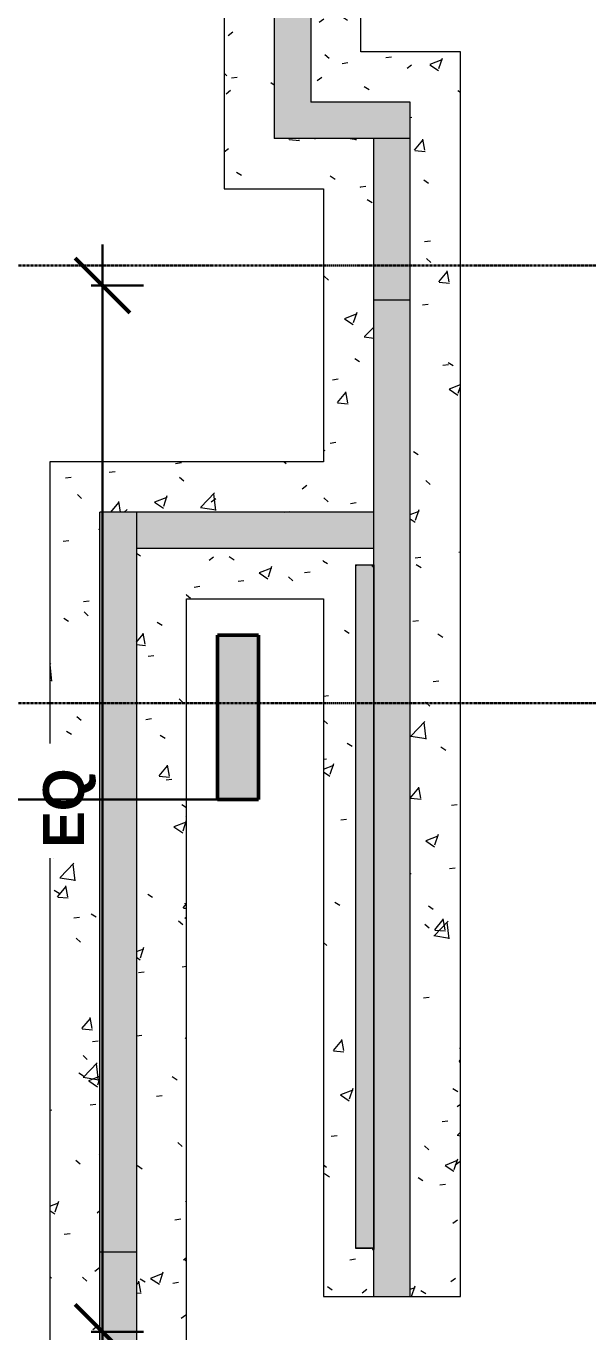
# Model space of a CAD drawing. Header units: inches. Extents: x -4126 to 627, y 9773 to 12338.
# Drawn here: x -3959.5 to -3836.4, y 11049.4 to 11335.6 of the extents above; entities that cross this region are included whole.
import ezdxf

# ---------------------------------------------------------------- set-up
doc = ezdxf.new("R2010")
doc.units = ezdxf.units.IN
doc.header["$MEASUREMENT"] = 0
doc.linetypes.add('Grid Line 1_2_', pattern=[0.875, 0.5, -0.125, 0.125, -0.125])
for name, color, linetype, lineweight in [('A-ANNO-DIMS', 211, 'Continuous', 9), ('A-ANNO-DIMS-96', 211, 'Continuous', 9), ('A-WALL', 113, 'Continuous', 13), ('G-ANNO-SYMB', 111, 'Continuous', 30), ('S-BEAM', 12, 'Continuous', 9), ('S-FNDN', 32, 'Continuous', 13), ('S-GRID', 1, 'Continuous', 9)]:
    doc.layers.add(name, color=color, linetype=linetype, lineweight=lineweight)
doc.styles.add('Century Gothic_B', font='', dxfattribs={"height": 9})
doc.styles.get('Century Gothic_B').set_extended_font_data('Century Gothic', bold=True)
doc.dimstyles.new('OD__1_4__Tol__', dxfattribs={"dimscale": 12, "dimtxt": 9.397514, "dimasz": 1, "dimexe": 0.75, "dimexo": 0.5, "dimgap": 0.125, "dimtad": 1, "dimrnd": 0.25, "dimzin": 1, "dimdsep": 46, "dimlunit": 4, "dimtxsty": 'Century Gothic_B', "dimblk1": 'OBLIQUE', "dimblk2": 'OBLIQUE', "dimsah": 1, "dimcen": 0.09, "dimdle": 0.75, "dimazin": 0, "dimtfac": 1, "dimtdec": 4, "dimtix": 1, "dimtmove": 0, "dimatfit": 3, "dimfxl": 1, "dimtvp": 1, "dimtfill": 1, "dimfrac": 2, "dimtolj": 1, "dimtzin": 0, "dimlwd": 30, "dimlwe": 30, "dimarcsym": 2})
pattern_1 = [(50, (0, 0), (27.5427, -2.40992), [2.88, -31.68]), (355, (0, 0), (-5.327844, 28.884266), [2.304, -25.344]), (100.451, (2.295, -0.2), (22.215316, 26.47393), [2.448, -26.924]), (46.184, (0, 7.68), (40.98187, -6.35642), [4.32, -47.52]), (96.636, (3.415, 7.15), (35.89075, 37.40619), [3.671, -40.386]), (351.184, (0, 7.68), (35.89097, 37.40622), [3.456, -38.016]), (21, (3.84, 5.76), (22.921036, -15.46073), [2.88, -31.68]), (326, (3.84, 5.76), (9.34353, 27.84574), [2.304, -25.344]), (71.451, (5.75, 4.472), (32.26477, 12.38442), [2.448, -26.924]), (37.5, (0, 0), (0.466855, 12.782707), [1.267, -23.77, 1.267, -24.461, -25.44]), (37.5, (0, 0), (0.466855, 12.782707), [-50.765, 1.267, -24.173]), (7.5, (0, 0), (10.10159, 15.14509), [1.267, -13.402, 1.267, -23.194, -9.696]), (7.5, (0, 0), (10.10159, 15.14509), [-39.13, 1.267, -8.429]), (327.5, (-8.563, 0), (20.499161, -0.86578), [1.267, -8.333, 1.267, -28.685, -39.744]), (327.5, (-8.563, 0), (20.499161, -0.86578), [-39.552, 1.267, -38.477]), (317.5, (-12.403, 0), (22.39478, 3.844288), [1.267, -11.213, 1.267, -18.624, -28.224]), (317.5, (-12.403, 0), (22.39478, 3.844288), [-32.371, 1.267, -26.957])]

# ---------------------------------------------------------------- blocks, each defined once
blk = doc.blocks.new('L-Angle - GALV_ ANGLE - T_B_D_-1693364-FRAMING PLAN - 1ST FLOOR')
at = {"layer": 'S-BEAM', "transparency": 33554483}
for points in [[(-3887.07, 11067.75), (-3887.07, 11217.5), (-3887.32, 11217.5), (-3887.32, 11067.77), (-3887.25, 11067.76)], [(-3883.82, 11067.75), (-3883.82, 11217.5), (-3887.07, 11217.5), (-3887.07, 11067.75)], [(-3883.57, 11067.73), (-3883.57, 11217.48), (-3883.82, 11217.5), (-3883.82, 11067.75), (-3883.65, 11067.74)], [(-3883.32, 11217.19), (-3883.32, 11217.52), (-3883.57, 11217.48), (-3883.57, 11217.21), (-3883.4, 11217.2)], [(-3883.32, 11067.44), (-3883.32, 11217.19), (-3883.57, 11217.19), (-3883.57, 11067.46), (-3883.5, 11067.45)]]:
    blk.add_hatch(color=256, dxfattribs=at).paths.add_polyline_path(points, flags=0)
at = {"layer": 'S-BEAM'}
for p, q in [((-3887.32, 11217.52), (-3883.32, 11217.52)), ((-3887.32, 11217.52), (-3887.32, 11067.77)), ((-3883.82, 11217.5), (-3887.07, 11217.5)), ((-3883.57, 11217.21), (-3883.57, 11217.48)), ((-3883.32, 11217.52), (-3883.32, 11217.19)), ((-3883.32, 11067.77), (-3883.32, 11217.52)), ((-3883.32, 11217.19), (-3883.32, 11067.44)), ((-3887.25, 11067.77), (-3887.32, 11067.77)), ((-3883.65, 11067.77), (-3887.25, 11067.77)), ((-3887.07, 11067.75), (-3883.82, 11067.75)), ((-3883.5, 11067.77), (-3883.65, 11067.77)), ((-3883.57, 11067.73), (-3883.57, 11067.46)), ((-3883.32, 11067.77), (-3883.5, 11067.77)), ((-3883.32, 11067.44), (-3883.32, 11067.77))]:
    blk.add_line(p, q, dxfattribs=at)
for centre, start_param, end_param in [((-3887.07, 11217.52), 3.141593, 4.712389), ((-3883.82, 11217.48), 0, 1.570796), ((-3883.32, 11217.21), 3.141593, 3.926991), ((-3883.32, 11217.21), 3.926991, 4.712389), ((-3887.07, 11067.77), 3.141593, 3.926991), ((-3887.07, 11067.77), 3.926991, 4.712389), ((-3883.82, 11067.73), 0.785398, 1.570796), ((-3883.82, 11067.73), 0, 0.785398), ((-3883.32, 11067.46), 3.141593, 3.926991), ((-3883.32, 11067.46), 3.926991, 4.712389)]:
    blk.add_ellipse(centre, major_axis=(0.25, 0), ratio=0.081776, start_param=start_param, end_param=end_param, dxfattribs=at)
blk = doc.blocks.new('DIMBLOCK7-FRAMING PLAN - 1ST FLOOR')
at = {"layer": 'A-ANNO-DIMS-96', "lineweight": 50}
for p, q in [((-3942.75, 11049.39), (-3948.75, 11055.39)), ((-3942.75, 11049.39), (-3936.75, 11043.39)), ((-3942.75, 10819.99), (-3948.75, 10825.99)), ((-3942.75, 10819.99), (-3936.75, 10813.99))]:
    blk.add_line(p, q, dxfattribs=at)
at = {"layer": 'A-ANNO-DIMS-96', "lineweight": 30}
for p, q in [((-3945.23, 11049.39), (-3933.75, 11049.39)), ((-3942.75, 11049.39), (-3945.23, 11049.39)), ((-3942.75, 10810.99), (-3942.75, 11049.39)), ((-3945.23, 10819.99), (-3933.75, 10819.99)), ((-3942.75, 10819.99), (-3945.23, 10819.99))]:
    blk.add_line(p, q, dxfattribs=at)
at = {"layer": 'A-ANNO-DIMS-96', "color": 0, "lineweight": 30, "insert": (-3955.78, 10926.11), "char_height": 9, "width": 20.585, "attachment_point": 1, "rotation": 90, "line_spacing_factor": 0.984502, "style": 'Century Gothic_B', "bg_fill": 3, "box_fill_scale": 1.25, "bg_fill_color": 256, "bg_fill_true_color": 13158600, "bg_fill_transparency": 0}
blk.add_mtext('EQ', dxfattribs=at)
blk = doc.blocks.new('_Oblique')
at = {"color": 0, "linetype": 'ByBlock', "lineweight": -2}
blk.add_line((-0.5, -0.5), (0.5, 0.5), dxfattribs=at)
blk = doc.blocks.new('DIMBLOCK8-FRAMING PLAN - 1ST FLOOR')
at = {"layer": 'A-ANNO-DIMS-96', "lineweight": 30}
for p, q in [((-3942.75, 11049.39), (-3942.75, 11287.79)), ((-3945.23, 11278.79), (-3933.75, 11278.79)), ((-3942.75, 11278.79), (-3945.23, 11278.79)), ((-3945.23, 11049.39), (-3933.75, 11049.39)), ((-3942.75, 11049.39), (-3945.23, 11049.39))]:
    blk.add_line(p, q, dxfattribs=at)
at = {"layer": 'A-ANNO-DIMS-96', "lineweight": 50}
for p, q in [((-3942.75, 11278.79), (-3948.75, 11284.79)), ((-3942.75, 11278.79), (-3936.75, 11272.79)), ((-3942.75, 11049.39), (-3948.75, 11055.39)), ((-3942.75, 11049.39), (-3936.75, 11043.39))]:
    blk.add_line(p, q, dxfattribs=at)
at = {"layer": 'A-ANNO-DIMS-96', "color": 0, "lineweight": 30, "insert": (-3955.78, 11155.51), "char_height": 9, "width": 20.585, "attachment_point": 1, "rotation": 90, "line_spacing_factor": 0.984502, "style": 'Century Gothic_B', "bg_fill": 3, "box_fill_scale": 1.25, "bg_fill_color": 256, "bg_fill_true_color": 13158600, "bg_fill_transparency": 0}
blk.add_mtext('EQ', dxfattribs=at)
blk = doc.blocks.new('Section - 3_32_ x 3_8_-1738294-FRAMING PLAN - 1ST FLOOR')
at = {"layer": 'G-ANNO-SYMB', "lineweight": 9}
blk.add_hatch(color=256, dxfattribs=at).paths.add_polyline_path([(0, 0.375), (0, 0), (-0.09375, 0), (-0.09375, 0.375)], flags=0)
at = {"layer": 'G-ANNO-SYMB', "lineweight": 50}
for p, q in [((0, 0.375), (-0.09375, 0.375)), ((-0.09375, 0.375), (-0.09375, 0)), ((0, 0), (0, 0.375)), ((-0.09375, 0), (0, 0))]:
    blk.add_line(p, q, dxfattribs=at)

msp = doc.modelspace()

# ---------------------------------------------------------------- hatches: boundary and pattern name
at = {"layer": 'A-WALL', "lineweight": 5, "transparency": 33554483}
for points in [[(-3905.124, 11310.989), (-3897.124, 11310.989), (-3897.124, 11426.989), (-3905.124, 11426.989), (-3905.124, 11318.989)], [(-3897.124, 11310.989), (-3875.324, 11310.989), (-3875.324, 11318.989), (-3897.124, 11318.989)], [(-3875.324, 11057.114), (-3875.324, 11278.035), (-3878.891, 11270.916), (-3876.303, 11299.989), (-3876.399, 11299.989), (-3875.324, 11310.989), (-3883.324, 11310.989), (-3883.324, 11057.114)], [(-3878.891, 11270.916), (-3875.324, 11278.035), (-3875.324, 11310.989), (-3876.399, 11299.989), (-3876.303, 11299.989)], [(-3935.324, 11032.114), (-3935.324, 11229.114), (-3943.324, 11229.114), (-3943.324, 11032.114), (-3936.917, 11032.114)], [(-3924.324, 11221.114), (-3883.324, 11221.114), (-3883.324, 11229.114), (-3935.324, 11229.114), (-3935.324, 11221.114)]]:
    msp.add_hatch(color=256, dxfattribs=at).paths.add_polyline_path(points, flags=0)
at = {"layer": 'S-FNDN', "lineweight": 9}
h = msp.add_hatch(dxfattribs=at)
h.set_pattern_fill('FP_10', color=256, style=0, pattern_type=2)
h.set_pattern_definition(pattern_1)
h.paths.add_polyline_path([(-3905.124, 11299.989), (-3886.124, 11299.989), (-3886.124, 11310.989), (-3905.124, 11310.989), (-3905.124, 11434.989), (-3886.124, 11434.989), (-3886.124, 11445.989), (-3916.124, 11445.989), (-3916.124, 11299.989)], flags=0)
h.paths.add_polyline_path([(-3894.324, 11318.989), (-3886.124, 11318.989), (-3886.124, 11426.989), (-3897.124, 11426.989), (-3897.124, 11318.989)], flags=0)
h = msp.add_hatch(dxfattribs=at)
h.set_pattern_fill('FP_10', color=256, style=0, pattern_type=2)
h.set_pattern_definition(pattern_1)
h.paths.add_polyline_path([(-3875.324, 11299.989), (-3864.324, 11299.989), (-3864.324, 11329.989), (-3886.124, 11329.989), (-3886.124, 11318.989), (-3875.324, 11318.989), (-3875.324, 11310.989)], flags=0)
h.paths.add_polyline_path([(-3886.124, 11299.989), (-3883.324, 11299.989), (-3883.324, 11310.989), (-3886.124, 11310.989), (-3886.124, 11308.189)], flags=0)
h = msp.add_hatch(dxfattribs=at)
h.set_pattern_fill('FP_10', color=256, style=0, pattern_type=2)
h.set_pattern_definition(pattern_1)
h.paths.add_polyline_path([(-3883.501, 11057.114), (-3883.324, 11057.114), (-3883.324, 11067.444), (-3883.501, 11067.444)], flags=0)
h.paths.add_polyline_path([(-3894.324, 11057.114), (-3883.501, 11057.114), (-3883.501, 11067.45), (-3883.574, 11067.464), (-3883.574, 11067.73), (-3883.824, 11067.751), (-3887.324, 11067.771), (-3887.324, 11217.518), (-3883.324, 11217.518), (-3883.324, 11221.114), (-3894.324, 11221.114), (-3894.324, 11067.751)], flags=0)
h.paths.add_polyline_path([(-3864.324, 11057.114), (-3864.324, 11299.989), (-3875.324, 11299.989), (-3875.324, 11057.114), (-3869.383, 11057.114)], flags=0)
h.paths.add_polyline_path([(-3894.324, 11229.114), (-3883.324, 11229.114), (-3883.324, 11299.989), (-3894.324, 11299.989), (-3894.324, 11240.114)], flags=0)
h = msp.add_hatch(dxfattribs=at)
h.set_pattern_fill('FP_10', color=256, style=0, pattern_type=2)
h.set_pattern_definition(pattern_1)
h.paths.add_polyline_path([(-3924.324, 11032.114), (-3924.324, 11221.114), (-3935.324, 11221.114), (-3935.324, 11032.114)], flags=0)
h.paths.add_polyline_path([(-3950.126, 11032.114), (-3943.324, 11032.114), (-3943.324, 11229.114), (-3924.324, 11229.114), (-3924.324, 11240.114), (-3954.324, 11240.114), (-3954.324, 11032.114), (-3952.07, 11032.114), (-3951.04, 11036.474), (-3950.835, 11036.646), (-3950.534, 11036.703), (-3950.219, 11036.631), (-3949.92, 11036.361), (-3949.899, 11036.328), (-3949.899, 11035.956), (-3950.787, 11032.114), (-3950.269, 11032.114)], flags=0)
h = msp.add_hatch(dxfattribs=at)
h.set_pattern_fill('FP_10', color=256, style=0, pattern_type=2)
h.set_pattern_definition(pattern_1)
h.paths.add_polyline_path([(-3894.324, 11210.114), (-3894.324, 11221.114), (-3924.324, 11221.114), (-3924.324, 11210.114), (-3909.355, 11210.114)], flags=0)
h.paths.add_polyline_path([(-3899.835, 11229.114), (-3894.324, 11229.114), (-3894.324, 11240.114), (-3924.324, 11240.114), (-3924.324, 11229.114), (-3921.121, 11229.114)], flags=0)

# ---------------------------------------------------------------- linework, layer by layer
at = {"layer": 'A-WALL'}
for p, q in [((-3905.124, 11434.989), (-3905.124, 11310.989)), ((-3897.124, 11426.989), (-3897.124, 11318.989)), ((-3875.324, 11318.989), (-3897.124, 11318.989)), ((-3875.324, 11057.114), (-3875.324, 11318.989)), ((-3875.324, 11310.989), (-3905.124, 11310.989)), ((-3883.324, 11057.114), (-3883.324, 11310.989)), ((-3875.324, 11275.54), (-3883.324, 11275.54)), ((-3943.324, 11013.114), (-3943.324, 11229.114)), ((-3883.324, 11229.114), (-3943.324, 11229.114)), ((-3935.324, 11229.114), (-3935.324, 11021.114)), ((-3883.324, 11221.114), (-3935.324, 11221.114)), ((-3935.324, 11066.869), (-3943.324, 11066.869))]:
    msp.add_line(p, q, dxfattribs=at)
at = {"layer": 'S-FNDN'}
for p, q in [((-3916.124, 11445.989), (-3916.124, 11299.989)), ((-3886.124, 11329.989), (-3886.124, 11415.989)), ((-3864.324, 11329.989), (-3886.124, 11329.989)), ((-3864.324, 11057.114), (-3864.324, 11329.989)), ((-3916.124, 11299.989), (-3894.324, 11299.989)), ((-3894.324, 11299.989), (-3894.324, 11240.114)), ((-3894.324, 11240.114), (-3954.324, 11240.114)), ((-3954.324, 11240.114), (-3954.324, 11002.114)), ((-3924.324, 11032.114), (-3924.324, 11210.114)), ((-3924.324, 11210.114), (-3894.324, 11210.114)), ((-3894.324, 11210.114), (-3894.324, 11057.114)), ((-3894.324, 11057.114), (-3864.324, 11057.114))]:
    msp.add_line(p, q, dxfattribs=at)
at = {"layer": 'S-GRID', "linetype": 'Grid Line 1_2_', "lineweight": 30}
for p, q in [((-1814.206, 11283.189), (-4076.95, 11283.189)), ((-1814.206, 11187.189), (-4076.95, 11187.189))]:
    msp.add_line(p, q, dxfattribs=at)

# ---------------------------------------------------------------- block references
at = {"layer": 'G-ANNO-SYMB', "extrusion": (0, 0, -1), "xscale": 95.99999999999994, "yscale": 95.99999999999994, "zscale": 95.99999999999994}
msp.add_blockref('Section - 3_32_ x 3_8_-1738294-FRAMING PLAN - 1ST FLOOR', (3917.55, 11166.108), dxfattribs=at)
at = {"layer": 'S-BEAM'}
msp.add_blockref('L-Angle - GALV_ ANGLE - T_B_D_-1693364-FRAMING PLAN - 1ST FLOOR', (0, 0), dxfattribs=at)

# ---------------------------------------------------------------- next in the draw order: dimensions: what is measured, and where the dimension line sits
at = {"layer": 'A-ANNO-DIMS', "lineweight": 30}
dim = msp.add_linear_dim(base=(-3942.749, 11049.389), p1=(-3951.234, 10819.989), p2=(-3951.234, 11049.389), angle=90, text='EQ', dimstyle='OD__1_4__Tol__', override={"dimpost": '<>', "dimfxl": 229.4}, dxfattribs=at)
dim.commit()
dim.dimension.update_dxf_attribs({"geometry": 'DIMBLOCK7-FRAMING PLAN - 1ST FLOOR', "text_midpoint": (-3949.217, 10934.689)})

# ---------------------------------------------------------------- next in the draw order: dimensions: what is measured, and where the dimension line sits
dim = msp.add_linear_dim(base=(-3942.749, 11278.789), p1=(-3951.234, 11049.389), p2=(-3951.234, 11278.789), angle=90, text='EQ', dimstyle='OD__1_4__Tol__', override={"dimpost": '<>', "dimfxl": 229.4}, dxfattribs=at)
dim.commit()
dim.dimension.update_dxf_attribs({"geometry": 'DIMBLOCK8-FRAMING PLAN - 1ST FLOOR', "text_midpoint": (-3949.217, 11164.089)})

# ---------------------------------------------------------------- next in the draw order: linework, layer by layer
at = {"layer": 'G-ANNO-SYMB'}
msp.add_line((-3983.157, 11166.108), (-3917.55, 11166.108), dxfattribs=at)

doc.saveas('drawing.dxf')
